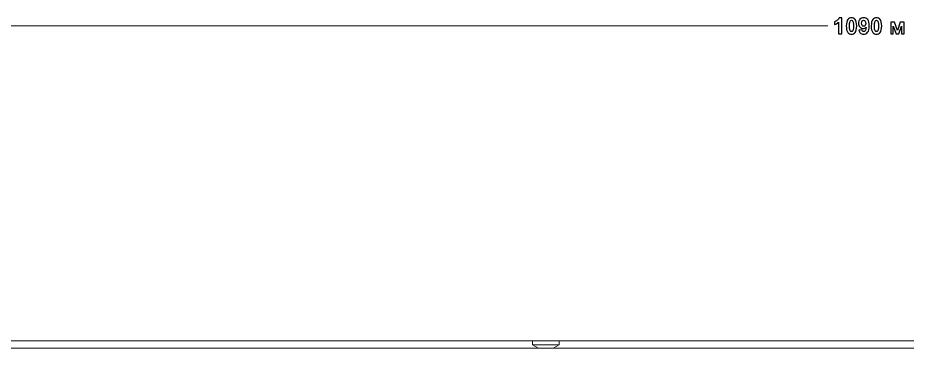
# Model space of a CAD drawing. Header units: centimetres. Extents: x -84 to 84, y -59 to 59.
# Drawn here: x -37.97 to -1.6, y 16.93 to 30.46 of the extents above; entities that cross this region are included whole.
import ezdxf

# ---------------------------------------------------------------- set-up
doc = ezdxf.new("R2010")
doc.units = ezdxf.units.CM
doc.header["$MEASUREMENT"] = 0
doc.layers.add('layer 1', color=7, linetype='Continuous')

msp = doc.modelspace()

# ---------------------------------------------------------------- linework, layer by layer
at = {"layer": 'layer 1', "color": 155}
for points, knots in [([(-4.27741, 29.79761), (-4.27741, 29.79761), (-4.40307, 29.79761), (-4.40307, 29.79761), (-4.40307, 29.79761), (-4.40307, 29.79761), (-4.40307, 30.27304), (-4.40307, 30.27304), (-4.40307, 30.27304), (-4.44893, 30.22993), (-4.50305, 30.19798), (-4.56542, 30.17734), (-4.56542, 30.17734), (-4.56542, 30.17734), (-4.56542, 30.29199), (-4.56542, 30.29199), (-4.56542, 30.29199), (-4.53255, 30.30269), (-4.49693, 30.32302), (-4.45856, 30.35314), (-4.45856, 30.35314), (-4.42004, 30.3831), (-4.39375, 30.41811), (-4.37938, 30.45801), (-4.37938, 30.45801), (-4.37938, 30.45801), (-4.27741, 30.45801), (-4.27741, 30.45801), (-4.27741, 30.45801), (-4.27741, 30.45801), (-4.27741, 29.79761), (-4.27741, 29.79761)], [0, 0, 0, 0, 0.11111111, 0.11111111, 0.11111111, 0.11111111, 0.22222222, 0.22222222, 0.22222222, 0.22222222, 0.33333333, 0.33333333, 0.33333333, 0.33333333, 0.44444444, 0.44444444, 0.44444444, 0.44444444, 0.55555556, 0.55555556, 0.55555556, 0.55555556, 0.66666667, 0.66666667, 0.66666667, 0.66666667, 0.77777778, 0.77777778, 0.77777778, 0.77777778, 1, 1, 1, 1]), ([(-3.87597, 30.45801), (-3.81238, 30.45801), (-3.7627, 30.43523), (-3.72677, 30.38968), (-3.72677, 30.38968), (-3.68412, 30.33587), (-3.66272, 30.24644), (-3.66272, 30.12169), (-3.66272, 30.12169), (-3.66272, 29.99711), (-3.68427, 29.90752), (-3.72723, 29.8531), (-3.72723, 29.8531), (-3.76285, 29.80816), (-3.81238, 29.78569), (-3.87597, 29.78569), (-3.87597, 29.78569), (-3.93987, 29.78569), (-3.99139, 29.8103), (-4.03052, 29.85952), (-4.03052, 29.85952), (-4.06966, 29.90875), (-4.08923, 29.99665), (-4.08923, 30.12292), (-4.08923, 30.12292), (-4.08923, 30.24689), (-4.06767, 30.33617), (-4.02472, 30.39059), (-4.02472, 30.39059), (-3.9891, 30.43554), (-3.93957, 30.45801), (-3.87597, 30.45801)], [0, 0, 0, 0, 0.11111111, 0.11111111, 0.11111111, 0.11111111, 0.22222222, 0.22222222, 0.22222222, 0.22222222, 0.33333333, 0.33333333, 0.33333333, 0.33333333, 0.44444444, 0.44444444, 0.44444444, 0.44444444, 0.55555556, 0.55555556, 0.55555556, 0.55555556, 0.66666667, 0.66666667, 0.66666667, 0.66666667, 0.77777778, 0.77777778, 0.77777778, 0.77777778, 1, 1, 1, 1]), ([(-3.87597, 30.35345), (-3.89095, 30.35345), (-3.90441, 30.34855), (-3.91603, 30.33877), (-3.91603, 30.33877), (-3.9278, 30.32914), (-3.93697, 30.31171), (-3.94339, 30.28649), (-3.94339, 30.28649), (-3.95195, 30.25393), (-3.95623, 30.19889), (-3.95623, 30.12169), (-3.95623, 30.12169), (-3.95623, 30.04434), (-3.95241, 29.9913), (-3.94476, 29.9624), (-3.94476, 29.9624), (-3.93712, 29.93351), (-3.92749, 29.91425), (-3.91587, 29.90462), (-3.91587, 29.90462), (-3.90425, 29.89499), (-3.89095, 29.89025), (-3.87597, 29.89025), (-3.87597, 29.89025), (-3.86099, 29.89025), (-3.84754, 29.89514), (-3.83577, 29.90492), (-3.83577, 29.90492), (-3.82415, 29.91456), (-3.81498, 29.93198), (-3.80856, 29.95721), (-3.80856, 29.95721), (-3.8, 29.98946), (-3.79572, 30.04434), (-3.79572, 30.12169), (-3.79572, 30.12169), (-3.79572, 30.19889), (-3.79954, 30.25194), (-3.80718, 30.28083), (-3.80718, 30.28083), (-3.81483, 30.30972), (-3.82446, 30.32914), (-3.83607, 30.33877), (-3.83607, 30.33877), (-3.84769, 30.34855), (-3.86099, 30.35345), (-3.87597, 30.35345)], [0, 0, 0, 0, 0.07692308, 0.07692308, 0.07692308, 0.07692308, 0.15384615, 0.15384615, 0.15384615, 0.15384615, 0.23076923, 0.23076923, 0.23076923, 0.23076923, 0.30769231, 0.30769231, 0.30769231, 0.30769231, 0.38461538, 0.38461538, 0.38461538, 0.38461538, 0.46153846, 0.46153846, 0.46153846, 0.46153846, 0.53846154, 0.53846154, 0.53846154, 0.53846154, 0.61538462, 0.61538462, 0.61538462, 0.61538462, 0.69230769, 0.69230769, 0.69230769, 0.69230769, 0.76923077, 0.76923077, 0.76923077, 0.76923077, 0.84615385, 0.84615385, 0.84615385, 0.84615385, 1, 1, 1, 1]), ([(-3.57451, 29.95017), (-3.57451, 29.95017), (-3.45252, 29.96363), (-3.45252, 29.96363), (-3.45252, 29.96363), (-3.44962, 29.93871), (-3.44182, 29.92021), (-3.42944, 29.90829), (-3.42944, 29.90829), (-3.41705, 29.89621), (-3.40054, 29.89025), (-3.38021, 29.89025), (-3.38021, 29.89025), (-3.35438, 29.89025), (-3.33252, 29.90233), (-3.31448, 29.92633), (-3.31448, 29.92633), (-3.29644, 29.95033), (-3.28497, 30.00016), (-3.27993, 30.07553), (-3.27993, 30.07553), (-3.31157, 30.03884), (-3.35101, 30.02049), (-3.39856, 30.02049), (-3.39856, 30.02049), (-3.45007, 30.02049), (-3.49471, 30.04037), (-3.53217, 30.08027), (-3.53217, 30.08027), (-3.56962, 30.12017), (-3.58827, 30.17199), (-3.58827, 30.23589), (-3.58827, 30.23589), (-3.58827, 30.30254), (-3.56855, 30.3562), (-3.52896, 30.39686), (-3.52896, 30.39686), (-3.48936, 30.43768), (-3.43891, 30.45801), (-3.37777, 30.45801), (-3.37777, 30.45801), (-3.31127, 30.45801), (-3.25654, 30.43217), (-3.21389, 30.38066), (-3.21389, 30.38066), (-3.17124, 30.32899), (-3.14984, 30.24414), (-3.14984, 30.12582), (-3.14984, 30.12582), (-3.14984, 30.00567), (-3.172, 29.91884), (-3.21634, 29.86564), (-3.21634, 29.86564), (-3.26067, 29.81229), (-3.31845, 29.78569), (-3.38969, 29.78569), (-3.38969, 29.78569), (-3.4409, 29.78569), (-3.48218, 29.79944), (-3.51382, 29.82696), (-3.51382, 29.82696), (-3.54531, 29.85432), (-3.56564, 29.89545), (-3.57451, 29.95017)], [0, 0, 0, 0, 0.05882353, 0.05882353, 0.05882353, 0.05882353, 0.11764706, 0.11764706, 0.11764706, 0.11764706, 0.17647059, 0.17647059, 0.17647059, 0.17647059, 0.23529412, 0.23529412, 0.23529412, 0.23529412, 0.29411765, 0.29411765, 0.29411765, 0.29411765, 0.35294118, 0.35294118, 0.35294118, 0.35294118, 0.41176471, 0.41176471, 0.41176471, 0.41176471, 0.47058824, 0.47058824, 0.47058824, 0.47058824, 0.52941176, 0.52941176, 0.52941176, 0.52941176, 0.58823529, 0.58823529, 0.58823529, 0.58823529, 0.64705882, 0.64705882, 0.64705882, 0.64705882, 0.70588235, 0.70588235, 0.70588235, 0.70588235, 0.76470588, 0.76470588, 0.76470588, 0.76470588, 0.82352941, 0.82352941, 0.82352941, 0.82352941, 0.88235294, 0.88235294, 0.88235294, 0.88235294, 1, 1, 1, 1]), ([(-3.29109, 30.22565), (-3.29109, 30.26616), (-3.30041, 30.29765), (-3.31906, 30.31997), (-3.31906, 30.31997), (-3.33756, 30.34229), (-3.35912, 30.35345), (-3.38358, 30.35345), (-3.38358, 30.35345), (-3.40681, 30.35345), (-3.42607, 30.34427), (-3.44136, 30.32593), (-3.44136, 30.32593), (-3.4568, 30.30758), (-3.46444, 30.27762), (-3.46444, 30.23604), (-3.46444, 30.23604), (-3.46444, 30.1937), (-3.45604, 30.16266), (-3.43937, 30.14279), (-3.43937, 30.14279), (-3.42271, 30.12307), (-3.40192, 30.11313), (-3.37685, 30.11313), (-3.37685, 30.11313), (-3.3527, 30.11313), (-3.33236, 30.12261), (-3.31585, 30.14172), (-3.31585, 30.14172), (-3.29934, 30.16083), (-3.29109, 30.1888), (-3.29109, 30.22565)], [0, 0, 0, 0, 0.11111111, 0.11111111, 0.11111111, 0.11111111, 0.22222222, 0.22222222, 0.22222222, 0.22222222, 0.33333333, 0.33333333, 0.33333333, 0.33333333, 0.44444444, 0.44444444, 0.44444444, 0.44444444, 0.55555556, 0.55555556, 0.55555556, 0.55555556, 0.66666667, 0.66666667, 0.66666667, 0.66666667, 0.77777778, 0.77777778, 0.77777778, 0.77777778, 1, 1, 1, 1]), ([(-2.85571, 30.45801), (-2.79212, 30.45801), (-2.74244, 30.43523), (-2.70651, 30.38968), (-2.70651, 30.38968), (-2.66386, 30.33587), (-2.64246, 30.24644), (-2.64246, 30.12169), (-2.64246, 30.12169), (-2.64246, 29.99711), (-2.66401, 29.90752), (-2.70697, 29.8531), (-2.70697, 29.8531), (-2.74259, 29.80816), (-2.79212, 29.78569), (-2.85571, 29.78569), (-2.85571, 29.78569), (-2.91961, 29.78569), (-2.97113, 29.8103), (-3.01026, 29.85952), (-3.01026, 29.85952), (-3.0494, 29.90875), (-3.06897, 29.99665), (-3.06897, 30.12292), (-3.06897, 30.12292), (-3.06897, 30.24689), (-3.04741, 30.33617), (-3.00446, 30.39059), (-3.00446, 30.39059), (-2.96884, 30.43554), (-2.91931, 30.45801), (-2.85571, 30.45801)], [0, 0, 0, 0, 0.11111111, 0.11111111, 0.11111111, 0.11111111, 0.22222222, 0.22222222, 0.22222222, 0.22222222, 0.33333333, 0.33333333, 0.33333333, 0.33333333, 0.44444444, 0.44444444, 0.44444444, 0.44444444, 0.55555556, 0.55555556, 0.55555556, 0.55555556, 0.66666667, 0.66666667, 0.66666667, 0.66666667, 0.77777778, 0.77777778, 0.77777778, 0.77777778, 1, 1, 1, 1]), ([(-2.85571, 30.35345), (-2.87069, 30.35345), (-2.88415, 30.34855), (-2.89577, 30.33877), (-2.89577, 30.33877), (-2.90754, 30.32914), (-2.91671, 30.31171), (-2.92313, 30.28649), (-2.92313, 30.28649), (-2.93169, 30.25393), (-2.93597, 30.19889), (-2.93597, 30.12169), (-2.93597, 30.12169), (-2.93597, 30.04434), (-2.93215, 29.9913), (-2.9245, 29.9624), (-2.9245, 29.9624), (-2.91686, 29.93351), (-2.90723, 29.91425), (-2.89561, 29.90462), (-2.89561, 29.90462), (-2.88399, 29.89499), (-2.87069, 29.89025), (-2.85571, 29.89025), (-2.85571, 29.89025), (-2.84073, 29.89025), (-2.82728, 29.89514), (-2.81551, 29.90492), (-2.81551, 29.90492), (-2.80389, 29.91456), (-2.79472, 29.93198), (-2.7883, 29.95721), (-2.7883, 29.95721), (-2.77974, 29.98946), (-2.77546, 30.04434), (-2.77546, 30.12169), (-2.77546, 30.12169), (-2.77546, 30.19889), (-2.77928, 30.25194), (-2.78692, 30.28083), (-2.78692, 30.28083), (-2.79457, 30.30972), (-2.8042, 30.32914), (-2.81581, 30.33877), (-2.81581, 30.33877), (-2.82743, 30.34855), (-2.84073, 30.35345), (-2.85571, 30.35345)], [0, 0, 0, 0, 0.07692308, 0.07692308, 0.07692308, 0.07692308, 0.15384615, 0.15384615, 0.15384615, 0.15384615, 0.23076923, 0.23076923, 0.23076923, 0.23076923, 0.30769231, 0.30769231, 0.30769231, 0.30769231, 0.38461538, 0.38461538, 0.38461538, 0.38461538, 0.46153846, 0.46153846, 0.46153846, 0.46153846, 0.53846154, 0.53846154, 0.53846154, 0.53846154, 0.61538462, 0.61538462, 0.61538462, 0.61538462, 0.69230769, 0.69230769, 0.69230769, 0.69230769, 0.76923077, 0.76923077, 0.76923077, 0.76923077, 0.84615385, 0.84615385, 0.84615385, 0.84615385, 1, 1, 1, 1]), ([(-2.27282, 30.27365), (-2.27282, 30.27365), (-2.11598, 30.27365), (-2.11598, 30.27365), (-2.11598, 30.27365), (-2.11598, 30.27365), (-1.99903, 29.94192), (-1.99903, 29.94192), (-1.99903, 29.94192), (-1.99903, 29.94192), (-1.8801, 30.27365), (-1.8801, 30.27365), (-1.8801, 30.27365), (-1.8801, 30.27365), (-1.72432, 30.27365), (-1.72432, 30.27365), (-1.72432, 30.27365), (-1.72432, 30.27365), (-1.72432, 29.79761), (-1.72432, 29.79761), (-1.72432, 29.79761), (-1.72432, 29.79761), (-1.83164, 29.79761), (-1.83164, 29.79761), (-1.83164, 29.79761), (-1.83164, 29.79761), (-1.83164, 30.11099), (-1.83164, 30.11099), (-1.83164, 30.11099), (-1.83164, 30.11099), (-1.9469, 29.79761), (-1.9469, 29.79761), (-1.9469, 29.79761), (-1.9469, 29.79761), (-2.05498, 29.79761), (-2.05498, 29.79761), (-2.05498, 29.79761), (-2.05498, 29.79761), (-2.16551, 30.11099), (-2.16551, 30.11099), (-2.16551, 30.11099), (-2.16551, 30.11099), (-2.16551, 29.79761), (-2.16551, 29.79761), (-2.16551, 29.79761), (-2.16551, 29.79761), (-2.27282, 29.79761), (-2.27282, 29.79761), (-2.27282, 29.79761), (-2.27282, 29.79761), (-2.27282, 30.27365), (-2.27282, 30.27365)], [0, 0, 0, 0, 0.07142857, 0.07142857, 0.07142857, 0.07142857, 0.14285714, 0.14285714, 0.14285714, 0.14285714, 0.21428571, 0.21428571, 0.21428571, 0.21428571, 0.28571429, 0.28571429, 0.28571429, 0.28571429, 0.35714286, 0.35714286, 0.35714286, 0.35714286, 0.42857143, 0.42857143, 0.42857143, 0.42857143, 0.5, 0.5, 0.5, 0.5, 0.57142857, 0.57142857, 0.57142857, 0.57142857, 0.64285714, 0.64285714, 0.64285714, 0.64285714, 0.71428571, 0.71428571, 0.71428571, 0.71428571, 0.78571429, 0.78571429, 0.78571429, 0.78571429, 0.85714286, 0.85714286, 0.85714286, 0.85714286, 1, 1, 1, 1])]:
    msp.add_open_spline(points, degree=3, knots=knots, dxfattribs=at)
at = {"layer": 'layer 1', "color": 155, "lineweight": 9}
msp.add_open_spline([(-57.37765, 30.12781), (-57.37765, 30.12781), (-4.84521, 30.12781), (-4.84521, 30.12781)], degree=3, dxfattribs=at)
at = {"layer": 'layer 1', "color": 254, "lineweight": 20}
msp.add_open_spline([(-57.22765, 17.22703), (-57.22765, 17.22703), (51.47238, 17.22703), (51.47238, 17.22703), (51.47238, 17.22703), (51.55488, 17.22703), (51.62236, 17.15954), (51.62236, 17.07704), (51.62236, 17.07704), (51.62236, 17.07704), (51.62236, 17.07702), (51.62236, 17.07702), (51.62236, 17.07702), (51.62236, 16.99452), (51.55488, 16.92703), (51.47238, 16.92703), (51.47238, 16.92703), (51.47238, 16.92703), (-57.22765, 16.92703), (-57.22765, 16.92703), (-57.22765, 16.92703), (-57.31015, 16.92703), (-57.37763, 16.99452), (-57.37763, 17.07702), (-57.37763, 17.07702), (-57.37763, 17.07702), (-57.37763, 17.07704), (-57.37763, 17.07704), (-57.37763, 17.07704), (-57.37763, 17.15954), (-57.31015, 17.22703), (-57.22765, 17.22703)], degree=3, knots=[0, 0, 0, 0, 0.11111111, 0.11111111, 0.11111111, 0.11111111, 0.22222222, 0.22222222, 0.22222222, 0.22222222, 0.33333333, 0.33333333, 0.33333333, 0.33333333, 0.44444444, 0.44444444, 0.44444444, 0.44444444, 0.55555556, 0.55555556, 0.55555556, 0.55555556, 0.66666667, 0.66666667, 0.66666667, 0.66666667, 0.77777778, 0.77777778, 0.77777778, 0.77777778, 1, 1, 1, 1], dxfattribs=at)
at = {"layer": 'layer 1', "color": 253, "lineweight": 20}
msp.add_open_spline([(-16.9277, 17.22703), (-16.9277, 17.22703), (-15.8277, 17.22703), (-15.8277, 17.22703), (-15.8277, 17.22703), (-15.8277, 17.22703), (-15.8277, 17.06703), (-15.8277, 17.06703), (-15.8277, 17.06703), (-15.8277, 17.06703), (-16.9277, 17.06703), (-16.9277, 17.06703), (-16.9277, 17.06703), (-16.9277, 17.06703), (-16.9277, 17.22703), (-16.9277, 17.22703)], degree=3, knots=[0, 0, 0, 0, 0.2, 0.2, 0.2, 0.2, 0.4, 0.4, 0.4, 0.4, 0.6, 0.6, 0.6, 0.6, 1, 1, 1, 1], dxfattribs=at)
at = {"layer": 'layer 1', "color": 250, "lineweight": 20}
for points in [[(-16.67771, 16.9261), (-16.67771, 16.9261), (-16.9277, 17.06694), (-16.9277, 17.06694)], [(-16.0777, 16.9261), (-16.0777, 16.9261), (-15.8277, 17.06827), (-15.8277, 17.06827)]]:
    msp.add_open_spline(points, degree=3, dxfattribs=at)

doc.saveas('drawing.dxf')
